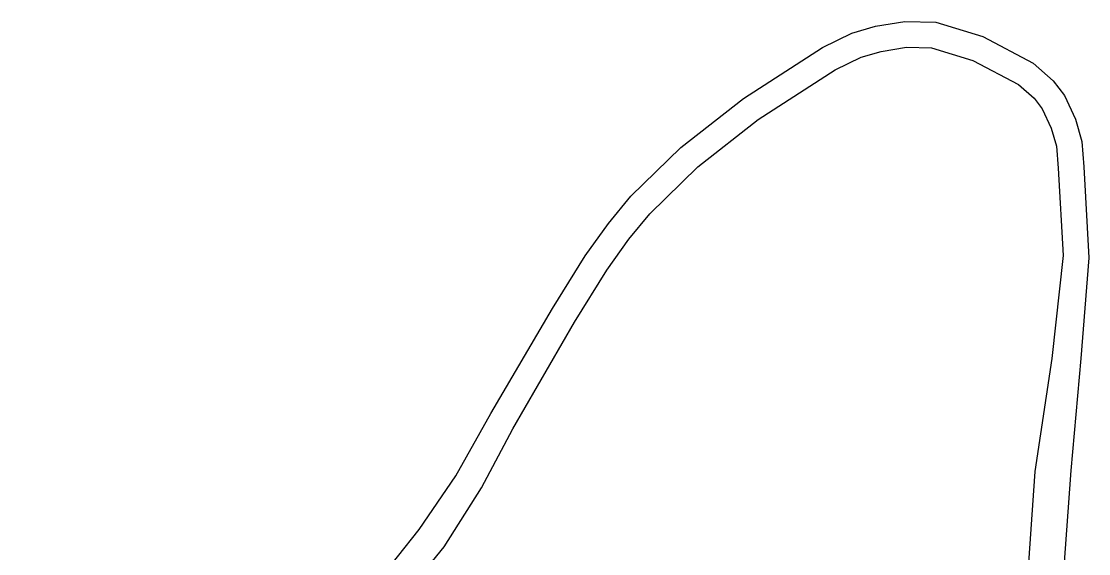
# Model space of a CAD drawing. Header units: metres. Extents: x -25600 to -24000, y -82800 to -81000.
# Drawn here: x -24424.2 to -24299.8, y -81791.2 to -81729.1 of the extents above; entities that cross this region are included whole.
import ezdxf

# ---------------------------------------------------------------- set-up
doc = ezdxf.new("R2010")
doc.units = ezdxf.units.M
doc.header["$LTSCALE"] = 2.5
doc.layers.add('道路', color=7, linetype='Continuous')

msp = doc.modelspace()

# ---------------------------------------------------------------- linework, layer by layer
at = {"layer": '道路'}
for points in [[(-24382.9, -81794.76), (-24377.85, -81788.36), (-24373.56, -81782.11), (-24369.47, -81774.85), (-24362.28, -81762.6), (-24358.46, -81756.43), (-24355.76, -81752.68), (-24353.16, -81749.5), (-24347.31, -81743.8), (-24340.02, -81738.07), (-24330.8, -81732.13), (-24327.37, -81730.45), (-24324.61, -81729.65), (-24321.18, -81729.09), (-24317.58, -81729.2), (-24312.11, -81730.85), (-24306.21, -81733.96), (-24303.88, -81736.01), (-24302.58, -81737.74), (-24301.29, -81740.51), (-24300.55, -81743.11), (-24300.31, -81746.06), (-24299.75, -81756.66)], [(-24366.89, -81776.63), (-24359.72, -81764.17), (-24355.96, -81758.1), (-24353.38, -81754.51), (-24350.94, -81751.53), (-24345.33, -81746.06), (-24338.28, -81740.52), (-24329.33, -81734.75), (-24326.29, -81733.26), (-24323.94, -81732.59), (-24320.98, -81732.09), (-24318.08, -81732.19), (-24313.25, -81733.64), (-24307.92, -81736.45), (-24306.09, -81738.06), (-24305.17, -81739.29), (-24304.12, -81741.56), (-24303.52, -81743.65), (-24303.31, -81746.2), (-24302.74, -81756.42), (-24304.03, -81768.42), (-24306.02, -81781.61), (-24306.97, -81795.06)], [(-24299.75, -81756.66), (-24300.68, -81768.42), (-24301.84, -81781.48), (-24302.84, -81795.42), (-24303.42, -81803.31), (-24304.02, -81810.24), (-24305.01, -81815.5), (-24306.52, -81820.71), (-24308.16, -81824.78), (-24310.89, -81829.2), (-24320.27, -81844.87), (-24321.28, -81846.67)], [(-24424.23, -81846.67), (-24406.15, -81824.99), (-24388.73, -81806.6), (-24380.34, -81797.09), (-24374.92, -81790.39), (-24370.55, -81783.52), (-24366.89, -81776.63)]]:
    msp.add_lwpolyline(points, dxfattribs=at)

doc.saveas('drawing.dxf')
